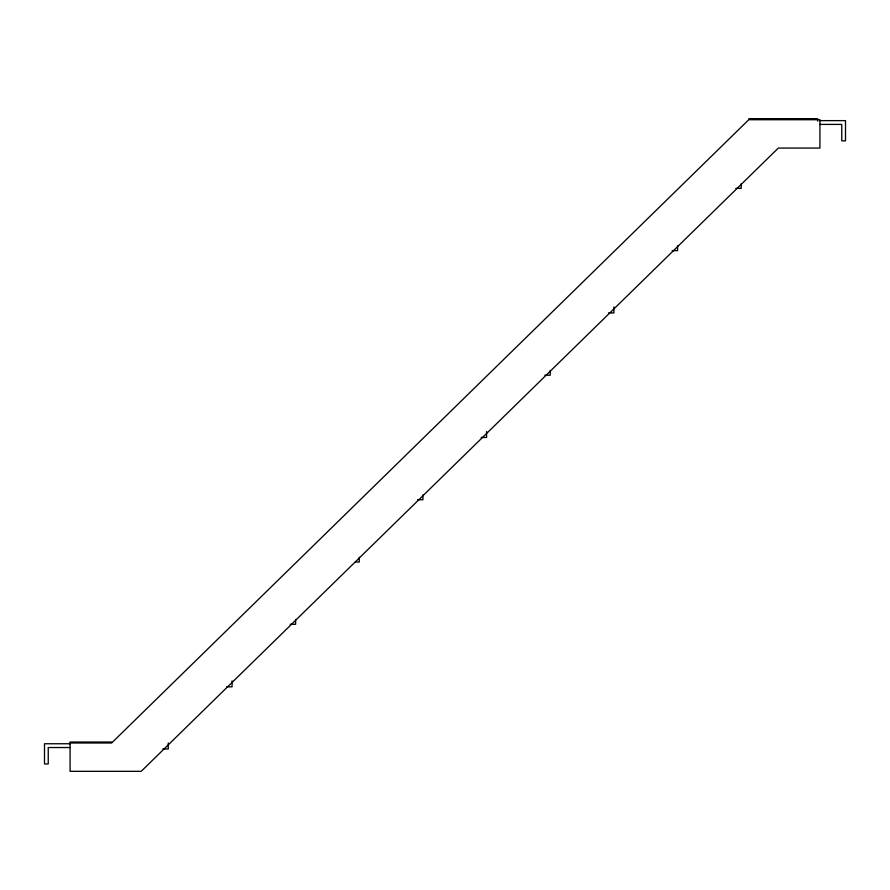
<?xml version="1.0" encoding="UTF-8"?>
<svg xmlns="http://www.w3.org/2000/svg" width="890" height="890" viewBox="0 0 890 890"><rect width="100%" height="100%" fill="white"/><g stroke="black" fill="none" stroke-linecap="round" stroke-linejoin="round"><path stroke-width="1.33" d="M748.813 118.67L817.621 118.67L817.621 121.118M819.924 120.628L845.5 120.628L845.5 140.843L841.762 140.843L841.762 124.411L819.924 124.411M735.808 188.369L741.225 188.369L741.225 183.596M672.139 250.646L677.568 250.646L677.568 245.874M608.482 312.924L613.911 312.924L613.911 306.95M544.825 375.202L550.243 375.202L550.243 370.418M481.167 437.468L486.585 437.468L486.585 431.505M417.51 499.746L422.928 499.746L422.928 494.974M355.199 562.024L359.271 562.024L359.271 557.251M290.184 624.302L295.614 624.302L295.614 619.518M226.65 686.835L232.067 686.835L232.067 680.861M111.617 742.038L70.076 742.038L70.076 771.33L141.21 771.33L778.338 148.063L819.924 148.063L819.924 119.727L748.768 119.727L111.639 742.994L70.076 742.994M70.076 743.751L44.5 743.751L44.5 763.965L48.238 763.965L48.238 747.533L70.076 747.533M162.859 748.968L168.277 748.968L168.277 743.005"/></g></svg>
